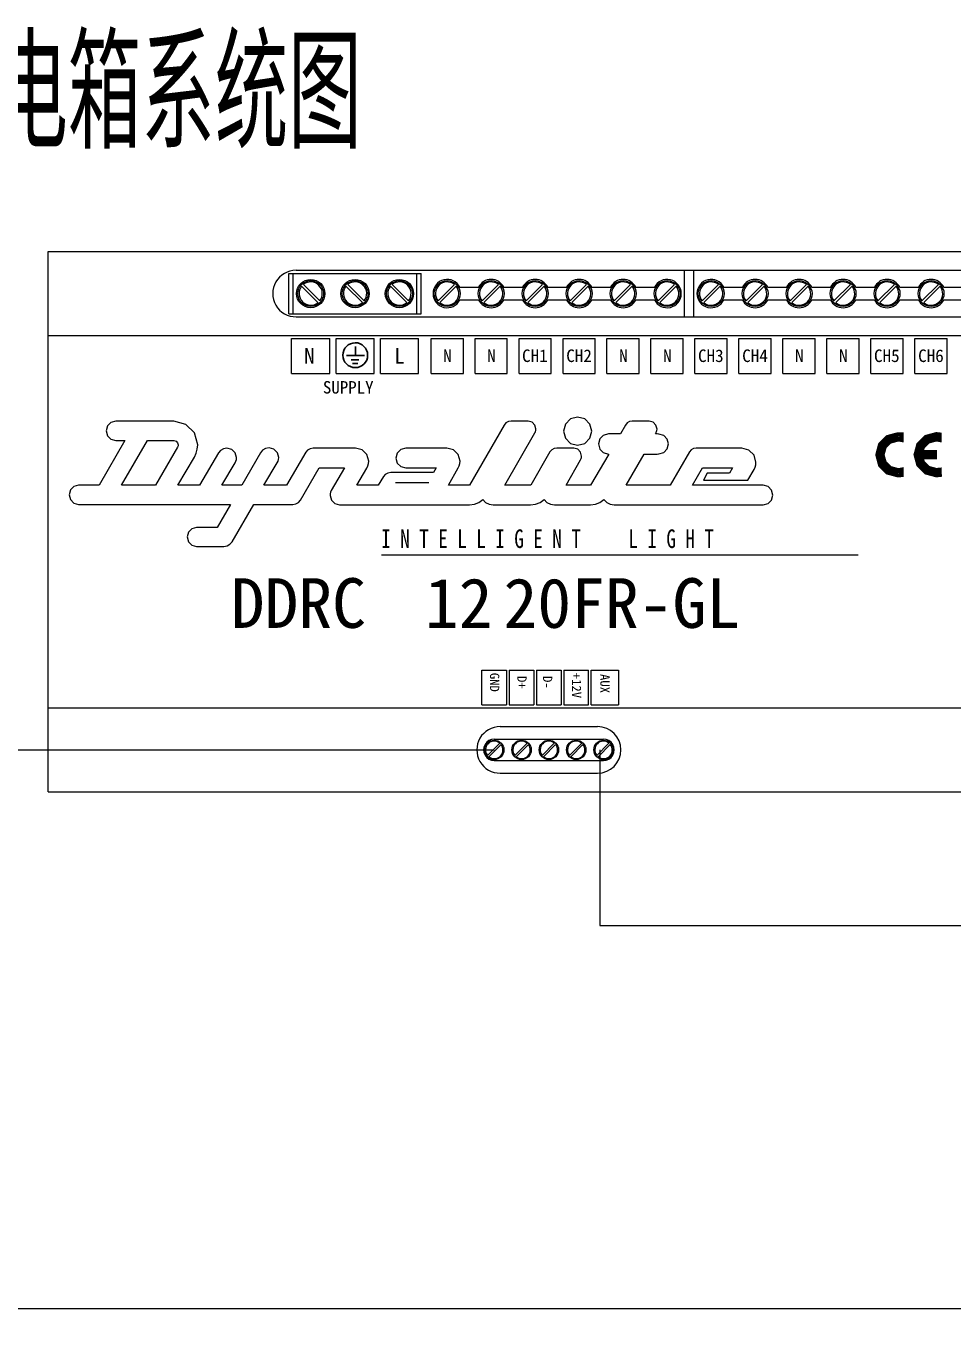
# Model space of a CAD drawing. Header units: millimetres. Extents: x -158656 to -149924, y -51573 to -51018.
# Drawn here: x -156884.07 to -156854.71, y -51188.7 to -51147.61 of the extents above; entities that cross this region are included whole.
import ezdxf

# ---------------------------------------------------------------- set-up
doc = ezdxf.new("R2010")
doc.units = ezdxf.units.MM
doc.header["$MEASUREMENT"] = 0
for name, color, linetype in [('kindalt-文字', 7, 'Continuous'), ('TKTEXT', 9, 'Continuous'), ('WIRING', 7, 'Continuous'), ('系统', 7, 'Continuous')]:
    doc.layers.add(name, color=color, linetype=linetype)
doc.styles.add('XD2008', font='xd-hzs.shx', dxfattribs={"width": 0.7, "bigfont": 'xd-hztxt.shx'})

# ---------------------------------------------------------------- blocks, each defined once
blk = doc.blocks.new('A$C3DF868BB')
at = {"layer": 'WIRING', "linetype": 'Continuous', "const_width": 0.0054}
for points in [[(0.0259, 0.0426), (0.0249, 0.0426), (0.0238, 0.0427), (0.0228, 0.0427), (0.0127, 0.04), (0.0055, 0.0328), (0.0028, 0.0227), (0.0055, 0.0126), (0.0127, 0.0054), (0.0228, 0.0027), (0.0239, 0.0027), (0.025, 0.0028), (0.0259, 0.0029), (0.0259, 0.007), (0.0249, 0.0068), (0.0238, 0.0068), (0.0228, 0.0067), (0.0147, 0.0089), (0.009, 0.0147), (0.0068, 0.0227), (0.009, 0.0308), (0.0147, 0.0365), (0.0228, 0.0387), (0.0238, 0.0387), (0.0249, 0.0386), (0.0259, 0.0384)], [(0.0643, 0.0426), (0.0634, 0.0427), (0.0623, 0.0428), (0.0613, 0.0428), (0.0512, 0.0401), (0.044, 0.0329), (0.0413, 0.0228), (0.044, 0.0127), (0.0512, 0.0055), (0.0613, 0.0028), (0.0624, 0.0028), (0.0635, 0.0029), (0.0644, 0.003), (0.0643, 0.007), (0.0633, 0.0069), (0.0623, 0.0068), (0.0613, 0.0068), (0.0532, 0.009), (0.0475, 0.0147), (0.0453, 0.0228), (0.0475, 0.0309), (0.0532, 0.0366), (0.0613, 0.0388), (0.0623, 0.0388), (0.0633, 0.0386), (0.0643, 0.0384)], [(0.0439, 0.0249), (0.0597, 0.0249), (0.0597, 0.0209), (0.0439, 0.0209)]]:
    blk.add_lwpolyline(points, close=True, dxfattribs=at)
at = {"layer": 'WIRING'}
blk.add_solid([(0.0439, 0.0249), (0.0597, 0.0249), (0.0439, 0.0209), (0.0597, 0.0209)], dxfattribs=at)

msp = doc.modelspace()

# ---------------------------------------------------------------- linework, layer by layer
at = {"layer": 'TKTEXT', "color": 0}
for p, q in [((-156883.372, -51171.871), (-156883.372, -51154.758)), ((-156883.372, -51171.871), (-156883.372, -51154.758)), ((-156883.372, -51154.758), (-156841.574, -51154.758)), ((-156875.743, -51155.448), (-156871.554, -51155.448)), ((-156875.743, -51156.724), (-156875.743, -51155.448)), ((-156875.604, -51156.724), (-156875.604, -51155.448)), ((-156875.517, -51155.348), (-156849.429, -51155.348)), ((-156871.694, -51156.724), (-156871.694, -51155.448)), ((-156871.554, -51156.724), (-156871.554, -51155.448)), ((-156863.215, -51156.824), (-156863.215, -51155.348)), ((-156862.916, -51156.824), (-156862.916, -51155.348)), ((-156875.342, -51155.855), (-156874.823, -51156.374)), ((-156875.285, -51155.798), (-156874.767, -51156.317)), ((-156873.936, -51155.855), (-156873.417, -51156.374)), ((-156873.88, -51155.798), (-156873.361, -51156.317)), ((-156872.531, -51155.855), (-156872.012, -51156.374)), ((-156872.475, -51155.798), (-156871.956, -51156.317)), ((-156871.018, -51156.317), (-156870.499, -51155.798)), ((-156870.962, -51156.374), (-156870.443, -51155.855)), ((-156869.625, -51156.317), (-156869.106, -51155.798)), ((-156869.569, -51156.374), (-156869.05, -51155.855)), ((-156868.232, -51156.317), (-156867.713, -51155.798)), ((-156868.175, -51156.374), (-156867.656, -51155.855)), ((-156866.838, -51156.317), (-156866.319, -51155.798)), ((-156866.782, -51156.374), (-156866.263, -51155.855)), ((-156865.445, -51156.317), (-156864.926, -51155.798)), ((-156865.389, -51156.374), (-156864.87, -51155.855)), ((-156864.052, -51156.317), (-156863.533, -51155.798)), ((-156863.995, -51156.374), (-156863.477, -51155.855)), ((-156862.658, -51156.317), (-156862.14, -51155.798)), ((-156862.602, -51156.374), (-156862.083, -51155.855)), ((-156861.265, -51156.317), (-156860.746, -51155.798)), ((-156861.209, -51156.374), (-156860.69, -51155.855)), ((-156859.872, -51156.317), (-156859.353, -51155.798)), ((-156859.816, -51156.374), (-156859.297, -51155.855)), ((-156858.479, -51156.317), (-156857.96, -51155.798)), ((-156858.422, -51156.374), (-156857.903, -51155.855)), ((-156857.085, -51156.317), (-156856.566, -51155.798)), ((-156857.029, -51156.374), (-156856.51, -51155.855)), ((-156855.692, -51156.317), (-156855.173, -51155.798)), ((-156855.636, -51156.374), (-156855.117, -51155.855)), ((-156870.328, -51155.887), (-156869.739, -51155.887)), ((-156870.328, -51156.285), (-156869.739, -51156.285)), ((-156868.935, -51155.887), (-156868.346, -51155.887)), ((-156868.935, -51156.285), (-156868.346, -51156.285)), ((-156867.542, -51155.887), (-156866.953, -51155.887)), ((-156867.542, -51156.285), (-156866.953, -51156.285)), ((-156866.149, -51155.887), (-156865.559, -51155.887)), ((-156866.149, -51156.285), (-156865.559, -51156.285)), ((-156864.755, -51155.887), (-156864.166, -51155.887)), ((-156864.755, -51156.285), (-156864.166, -51156.285)), ((-156861.969, -51155.887), (-156861.38, -51155.887)), ((-156861.969, -51156.285), (-156861.38, -51156.285)), ((-156860.576, -51155.887), (-156859.986, -51155.887)), ((-156860.576, -51156.285), (-156859.986, -51156.285)), ((-156859.182, -51155.887), (-156858.593, -51155.887)), ((-156859.182, -51156.285), (-156858.593, -51156.285)), ((-156857.789, -51155.887), (-156857.2, -51155.887)), ((-156857.789, -51156.285), (-156857.2, -51156.285)), ((-156856.396, -51155.887), (-156855.807, -51155.887)), ((-156856.396, -51156.285), (-156855.807, -51156.285)), ((-156855.002, -51155.887), (-156854.413, -51155.887)), ((-156855.002, -51156.285), (-156854.413, -51156.285)), ((-156875.743, -51156.724), (-156871.554, -51156.724)), ((-156875.517, -51156.824), (-156849.429, -51156.824)), ((-156883.372, -51157.414), (-156841.574, -51157.414)), ((-156875.657, -51158.614), (-156875.657, -51157.512)), ((-156875.657, -51157.512), (-156874.451, -51157.512)), ((-156874.451, -51158.614), (-156874.451, -51157.512)), ((-156874.252, -51158.614), (-156874.252, -51157.512)), ((-156874.252, -51157.512), (-156873.045, -51157.512)), ((-156873.045, -51158.614), (-156873.045, -51157.512)), ((-156872.846, -51158.614), (-156872.846, -51157.512)), ((-156872.846, -51157.512), (-156871.64, -51157.512)), ((-156871.64, -51158.614), (-156871.64, -51157.512)), ((-156871.242, -51158.614), (-156871.242, -51157.512)), ((-156871.242, -51157.512), (-156870.219, -51157.512)), ((-156870.219, -51158.614), (-156870.219, -51157.512)), ((-156869.849, -51158.614), (-156869.849, -51157.512)), ((-156869.849, -51157.512), (-156868.826, -51157.512)), ((-156868.826, -51158.614), (-156868.826, -51157.512)), ((-156868.455, -51158.614), (-156868.455, -51157.512)), ((-156868.455, -51157.512), (-156867.433, -51157.512)), ((-156867.433, -51158.614), (-156867.433, -51157.512)), ((-156867.062, -51158.614), (-156867.062, -51157.512)), ((-156867.062, -51157.512), (-156866.039, -51157.512)), ((-156866.039, -51158.614), (-156866.039, -51157.512)), ((-156865.669, -51158.614), (-156865.669, -51157.512)), ((-156865.669, -51157.512), (-156864.646, -51157.512)), ((-156864.646, -51158.614), (-156864.646, -51157.512)), ((-156864.276, -51158.614), (-156864.276, -51157.512)), ((-156864.276, -51157.512), (-156863.253, -51157.512)), ((-156863.253, -51158.614), (-156863.253, -51157.512)), ((-156862.882, -51158.614), (-156862.882, -51157.512)), ((-156862.882, -51157.512), (-156861.859, -51157.512)), ((-156861.859, -51158.614), (-156861.859, -51157.512)), ((-156861.489, -51158.614), (-156861.489, -51157.512)), ((-156861.489, -51157.512), (-156860.466, -51157.512)), ((-156860.466, -51158.614), (-156860.466, -51157.512)), ((-156860.096, -51158.614), (-156860.096, -51157.512)), ((-156860.096, -51157.512), (-156859.073, -51157.512)), ((-156859.073, -51158.614), (-156859.073, -51157.512)), ((-156858.702, -51158.614), (-156858.702, -51157.512)), ((-156858.702, -51157.512), (-156857.68, -51157.512)), ((-156857.68, -51158.614), (-156857.68, -51157.512)), ((-156857.309, -51158.614), (-156857.309, -51157.512)), ((-156857.309, -51157.512), (-156856.286, -51157.512)), ((-156856.286, -51158.614), (-156856.286, -51157.512)), ((-156855.916, -51158.614), (-156855.916, -51157.512)), ((-156855.916, -51157.512), (-156854.893, -51157.512)), ((-156854.893, -51158.614), (-156854.893, -51157.512)), ((-156875.657, -51158.614), (-156874.451, -51158.614)), ((-156874.252, -51158.614), (-156873.045, -51158.614)), ((-156872.846, -51158.614), (-156871.64, -51158.614)), ((-156871.242, -51158.614), (-156870.219, -51158.614)), ((-156869.849, -51158.614), (-156868.826, -51158.614)), ((-156868.455, -51158.614), (-156867.433, -51158.614)), ((-156867.062, -51158.614), (-156866.039, -51158.614)), ((-156865.669, -51158.614), (-156864.646, -51158.614)), ((-156864.276, -51158.614), (-156863.253, -51158.614)), ((-156862.882, -51158.614), (-156861.859, -51158.614)), ((-156861.489, -51158.614), (-156860.466, -51158.614)), ((-156860.096, -51158.614), (-156859.073, -51158.614)), ((-156858.702, -51158.614), (-156857.68, -51158.614)), ((-156857.309, -51158.614), (-156856.286, -51158.614)), ((-156855.916, -51158.614), (-156854.893, -51158.614)), ((-156881.488, -51160.279), (-156881.529, -51160.433)), ((-156881.38, -51160.168), (-156881.488, -51160.279)), ((-156881.228, -51160.125), (-156881.38, -51160.168)), ((-156881.227, -51160.125), (-156881.228, -51160.125)), ((-156881.228, -51160.125), (-156881.226, -51160.125)), ((-156879.39, -51160.125), (-156881.228, -51160.125)), ((-156881.226, -51160.125), (-156881.227, -51160.125)), ((-156879.009, -51160.232), (-156879.39, -51160.125)), ((-156878.738, -51160.501), (-156879.009, -51160.232)), ((-156868.925, -51160.253), (-156870.027, -51162.156)), ((-156868.868, -51160.186), (-156868.925, -51160.253)), ((-156868.793, -51160.141), (-156868.868, -51160.186)), ((-156868.707, -51160.125), (-156868.793, -51160.141)), ((-156868.169, -51160.125), (-156868.707, -51160.125)), ((-156868.042, -51160.163), (-156868.169, -51160.125)), ((-156867.953, -51160.252), (-156868.042, -51160.163)), ((-156867.919, -51160.375), (-156867.953, -51160.252)), ((-156867.923, -51160.42), (-156867.919, -51160.375)), ((-156866.987, -51160.22), (-156867.048, -51160.446)), ((-156866.826, -51160.059), (-156866.987, -51160.22)), ((-156866.6, -51159.997), (-156866.826, -51160.059)), ((-156866.374, -51160.059), (-156866.6, -51159.997)), ((-156866.213, -51160.22), (-156866.374, -51160.059)), ((-156866.152, -51160.446), (-156866.213, -51160.22)), ((-156865.088, -51160.253), (-156865.242, -51160.535)), ((-156865.032, -51160.186), (-156865.088, -51160.253)), ((-156864.957, -51160.141), (-156865.032, -51160.186)), ((-156864.871, -51160.125), (-156864.957, -51160.141)), ((-156864.333, -51160.125), (-156864.871, -51160.125)), ((-156864.208, -51160.163), (-156864.333, -51160.125)), ((-156864.118, -51160.254), (-156864.208, -51160.163)), ((-156864.083, -51160.382), (-156864.118, -51160.254)), ((-156864.087, -51160.42), (-156864.083, -51160.382)), ((-156880.94, -51160.74), (-156881.754, -51162.156)), ((-156881.529, -51160.433), (-156881.488, -51160.589)), ((-156881.488, -51160.589), (-156881.38, -51160.699)), ((-156881.38, -51160.699), (-156881.228, -51160.74)), ((-156881.228, -51160.74), (-156881.227, -51160.74)), ((-156881.227, -51160.74), (-156881.224, -51160.74)), ((-156881.224, -51160.74), (-156881.222, -51160.74)), ((-156881.222, -51160.74), (-156880.94, -51160.74)), ((-156881.049, -51162.156), (-156880.223, -51160.74)), ((-156880.223, -51160.74), (-156879.39, -51160.74)), ((-156879.39, -51160.74), (-156879.32, -51160.76)), ((-156879.32, -51160.76), (-156879.269, -51160.81)), ((-156879.269, -51160.81), (-156879.249, -51160.881)), ((-156878.634, -51160.881), (-156878.738, -51160.501)), ((-156868.906, -51162.156), (-156867.951, -51160.503)), ((-156867.951, -51160.503), (-156867.935, -51160.463)), ((-156867.935, -51160.463), (-156867.923, -51160.42)), ((-156867.048, -51160.446), (-156866.987, -51160.672)), ((-156866.987, -51160.672), (-156866.826, -51160.833)), ((-156866.374, -51160.833), (-156866.213, -51160.672)), ((-156866.213, -51160.672), (-156866.152, -51160.446)), ((-156865.897, -51160.691), (-156865.94, -51160.849)), ((-156865.785, -51160.578), (-156865.897, -51160.691)), ((-156865.626, -51160.535), (-156865.785, -51160.578)), ((-156865.242, -51160.535), (-156865.626, -51160.535)), ((-156864.134, -51160.535), (-156864.115, -51160.497)), ((-156864.083, -51160.535), (-156864.134, -51160.535)), ((-156864.115, -51160.497), (-156864.098, -51160.458)), ((-156864.098, -51160.458), (-156864.087, -51160.42)), ((-156864.025, -51160.542), (-156864.083, -51160.535)), ((-156863.871, -51160.584), (-156864.025, -51160.542)), ((-156863.76, -51160.695), (-156863.871, -51160.584)), ((-156863.718, -51160.849), (-156863.76, -51160.695)), ((-156879.269, -51160.952), (-156879.967, -51162.156)), ((-156879.258, -51160.93), (-156879.269, -51160.952)), ((-156879.251, -51160.906), (-156879.258, -51160.93)), ((-156879.249, -51160.881), (-156879.251, -51160.906)), ((-156878.737, -51161.265), (-156878.682, -51161.144)), ((-156878.682, -51161.144), (-156878.647, -51161.015)), ((-156878.647, -51161.015), (-156878.634, -51160.881)), ((-156877.975, -51161.137), (-156878.577, -51162.156)), ((-156877.908, -51161.055), (-156877.975, -51161.137)), ((-156877.817, -51161.002), (-156877.908, -51161.055)), ((-156877.712, -51160.984), (-156877.817, -51161.002)), ((-156877.556, -51161.025), (-156877.712, -51160.984)), ((-156877.446, -51161.132), (-156877.556, -51161.025)), ((-156877.405, -51161.284), (-156877.446, -51161.132)), ((-156876.649, -51161.137), (-156877.238, -51162.156)), ((-156876.578, -51161.05), (-156876.649, -51161.137)), ((-156876.483, -51160.996), (-156876.578, -51161.05)), ((-156876.374, -51160.977), (-156876.483, -51160.996)), ((-156876.217, -51161.018), (-156876.374, -51160.977)), ((-156876.107, -51161.128), (-156876.217, -51161.018)), ((-156876.066, -51161.284), (-156876.107, -51161.128)), ((-156875.208, -51161.112), (-156875.816, -51162.156)), ((-156875.15, -51161.044), (-156875.208, -51161.112)), ((-156875.07, -51161), (-156875.15, -51161.044)), ((-156874.977, -51160.984), (-156875.07, -51161)), ((-156873.632, -51160.984), (-156874.977, -51160.984)), ((-156873.422, -51161.04), (-156873.632, -51160.984)), ((-156873.273, -51161.189), (-156873.422, -51161.04)), ((-156873.216, -51161.4), (-156873.273, -51161.189)), ((-156872.315, -51161.139), (-156872.358, -51161.297)), ((-156872.202, -51161.026), (-156872.315, -51161.139)), ((-156872.044, -51160.984), (-156872.202, -51161.026)), ((-156870.737, -51160.984), (-156872.044, -51160.984)), ((-156870.527, -51161.04), (-156870.737, -51160.984)), ((-156870.378, -51161.189), (-156870.527, -51161.04)), ((-156870.321, -51161.4), (-156870.378, -51161.189)), ((-156867.477, -51161.105), (-156868.086, -51162.156)), ((-156867.421, -51161.039), (-156867.477, -51161.105)), ((-156867.346, -51160.998), (-156867.421, -51161.039)), ((-156867.26, -51160.984), (-156867.346, -51160.998)), ((-156866.722, -51160.984), (-156867.26, -51160.984)), ((-156866.826, -51160.833), (-156866.6, -51160.894)), ((-156866.597, -51161.017), (-156866.722, -51160.984)), ((-156866.6, -51160.894), (-156866.374, -51160.833)), ((-156866.507, -51161.106), (-156866.597, -51161.017)), ((-156866.472, -51161.233), (-156866.507, -51161.106)), ((-156865.614, -51161.169), (-156866.19, -51162.156)), ((-156865.94, -51160.849), (-156865.897, -51161.012)), ((-156865.897, -51161.012), (-156865.785, -51161.126)), ((-156865.785, -51161.126), (-156865.626, -51161.169)), ((-156865.626, -51161.169), (-156865.614, -51161.169)), ((-156865.063, -51162.156), (-156864.493, -51161.169)), ((-156864.493, -51161.169), (-156864.083, -51161.169)), ((-156864.083, -51161.169), (-156864.025, -51161.163)), ((-156864.025, -51161.163), (-156863.871, -51161.12)), ((-156863.871, -51161.12), (-156863.76, -51161.007)), ((-156863.76, -51161.007), (-156863.718, -51160.849)), ((-156863.058, -51161.105), (-156863.673, -51162.156)), ((-156863.002, -51161.039), (-156863.058, -51161.105)), ((-156862.927, -51160.998), (-156863.002, -51161.039)), ((-156862.84, -51160.984), (-156862.927, -51160.998)), ((-156861.399, -51160.984), (-156862.84, -51160.984)), ((-156861.172, -51161.044), (-156861.399, -51160.984)), ((-156861.012, -51161.205), (-156861.172, -51161.044)), ((-156860.951, -51161.432), (-156861.012, -51161.205)), ((-156879.262, -51162.156), (-156878.737, -51161.265)), ((-156877.872, -51162.156), (-156877.45, -51161.445)), ((-156877.45, -51161.445), (-156877.424, -51161.396)), ((-156877.424, -51161.396), (-156877.409, -51161.342)), ((-156877.409, -51161.342), (-156877.405, -51161.284)), ((-156876.534, -51162.156), (-156876.111, -51161.445)), ((-156876.111, -51161.445), (-156876.085, -51161.396)), ((-156876.085, -51161.396), (-156876.071, -51161.342)), ((-156876.071, -51161.342), (-156876.066, -51161.284)), ((-156875.381, -51162.63), (-156874.785, -51161.611)), ((-156874.785, -51161.611), (-156873.985, -51161.611)), ((-156873.985, -51161.611), (-156874.401, -51162.328)), ((-156873.594, -51162.156), (-156873.274, -51161.618)), ((-156873.274, -51161.618), (-156873.242, -51161.547)), ((-156873.242, -51161.547), (-156873.222, -51161.475)), ((-156873.222, -51161.475), (-156873.216, -51161.4)), ((-156872.358, -51161.297), (-156872.315, -51161.456)), ((-156872.315, -51161.456), (-156872.202, -51161.568)), ((-156872.202, -51161.568), (-156872.044, -51161.611)), ((-156872.044, -51161.611), (-156871.077, -51161.611)), ((-156871.077, -51161.611), (-156871.167, -51161.758)), ((-156870.686, -51162.156), (-156870.379, -51161.611)), ((-156870.379, -51161.611), (-156870.347, -51161.545)), ((-156870.347, -51161.545), (-156870.328, -51161.475)), ((-156870.328, -51161.475), (-156870.321, -51161.4)), ((-156866.965, -51162.156), (-156866.504, -51161.355)), ((-156866.504, -51161.355), (-156866.487, -51161.316)), ((-156866.487, -51161.316), (-156866.476, -51161.276)), ((-156866.476, -51161.276), (-156866.472, -51161.233)), ((-156862.962, -51162.156), (-156862.642, -51161.611)), ((-156862.642, -51161.611), (-156861.694, -51161.611)), ((-156861.694, -51161.611), (-156861.79, -51161.778)), ((-156861.009, -51161.656), (-156860.977, -51161.584)), ((-156860.977, -51161.584), (-156860.957, -51161.508)), ((-156860.957, -51161.508), (-156860.951, -51161.432)), ((-156872.748, -51161.887), (-156872.915, -51162.156)), ((-156872.69, -51161.819), (-156872.748, -51161.887)), ((-156872.61, -51161.775), (-156872.69, -51161.819)), ((-156872.518, -51161.758), (-156872.61, -51161.775)), ((-156871.167, -51161.758), (-156872.518, -51161.758)), ((-156862.495, -51161.778), (-156862.616, -51161.996)), ((-156862.616, -51161.996), (-156861.207, -51161.996)), ((-156861.79, -51161.778), (-156862.495, -51161.778)), ((-156861.207, -51161.996), (-156861.009, -51161.656)), ((-156882.667, -51162.306), (-156882.708, -51162.463)), ((-156882.559, -51162.197), (-156882.667, -51162.306)), ((-156882.407, -51162.156), (-156882.559, -51162.197)), ((-156881.754, -51162.156), (-156882.407, -51162.156)), ((-156879.967, -51162.156), (-156881.049, -51162.156)), ((-156878.577, -51162.156), (-156879.262, -51162.156)), ((-156877.238, -51162.156), (-156877.872, -51162.156)), ((-156875.816, -51162.156), (-156876.534, -51162.156)), ((-156874.435, -51162.43), (-156874.439, -51162.482)), ((-156874.422, -51162.377), (-156874.435, -51162.43)), ((-156874.401, -51162.328), (-156874.422, -51162.377)), ((-156872.915, -51162.156), (-156873.594, -51162.156)), ((-156871.317, -51162.085), (-156872.368, -51162.085)), ((-156870.027, -51162.156), (-156870.686, -51162.156)), ((-156868.086, -51162.156), (-156868.906, -51162.156)), ((-156866.19, -51162.156), (-156866.965, -51162.156)), ((-156863.673, -51162.156), (-156865.063, -51162.156)), ((-156860.733, -51162.156), (-156862.962, -51162.156)), ((-156860.732, -51162.156), (-156860.733, -51162.156)), ((-156860.728, -51162.156), (-156860.732, -51162.156)), ((-156860.727, -51162.156), (-156860.728, -51162.156)), ((-156860.569, -51162.198), (-156860.727, -51162.156)), ((-156860.456, -51162.311), (-156860.569, -51162.198)), ((-156860.413, -51162.469), (-156860.456, -51162.311)), ((-156882.708, -51162.463), (-156882.667, -51162.615)), ((-156882.667, -51162.615), (-156882.559, -51162.723)), ((-156882.559, -51162.723), (-156882.407, -51162.764)), ((-156882.407, -51162.764), (-156877.59, -51162.764)), ((-156877.59, -51162.764), (-156878.013, -51163.494)), ((-156877.546, -51163.949), (-156876.854, -51162.764)), ((-156876.854, -51162.764), (-156875.618, -51162.764)), ((-156875.618, -51162.764), (-156875.525, -51162.748)), ((-156875.525, -51162.748), (-156875.444, -51162.701)), ((-156875.444, -51162.701), (-156875.381, -51162.63)), ((-156874.439, -51162.482), (-156874.398, -51162.634)), ((-156874.398, -51162.634), (-156874.29, -51162.742)), ((-156874.29, -51162.742), (-156874.138, -51162.783)), ((-156874.138, -51162.783), (-156870.039, -51162.783)), ((-156870.039, -51162.783), (-156870.037, -51162.783)), ((-156870.037, -51162.783), (-156870.033, -51162.783)), ((-156870.033, -51162.783), (-156870.027, -51162.783)), ((-156870.027, -51162.783), (-156869.87, -51162.763)), ((-156869.87, -51162.763), (-156869.726, -51162.704)), ((-156869.726, -51162.704), (-156869.604, -51162.61)), ((-156869.604, -51162.61), (-156869.513, -51162.704)), ((-156869.513, -51162.704), (-156869.4, -51162.763)), ((-156869.4, -51162.763), (-156869.271, -51162.783)), ((-156869.271, -51162.783), (-156869.269, -51162.783)), ((-156869.269, -51162.783), (-156869.264, -51162.783)), ((-156869.264, -51162.783), (-156869.258, -51162.783)), ((-156869.258, -51162.783), (-156868.105, -51162.783)), ((-156868.105, -51162.783), (-156868.099, -51162.783)), ((-156868.099, -51162.783), (-156868.094, -51162.783)), ((-156868.094, -51162.783), (-156868.092, -51162.783)), ((-156868.092, -51162.783), (-156867.935, -51162.763)), ((-156867.935, -51162.763), (-156867.79, -51162.704)), ((-156867.79, -51162.704), (-156867.663, -51162.61)), ((-156867.663, -51162.61), (-156867.576, -51162.704)), ((-156867.576, -51162.704), (-156867.462, -51162.763)), ((-156867.462, -51162.763), (-156867.336, -51162.783)), ((-156867.336, -51162.783), (-156867.332, -51162.783)), ((-156867.332, -51162.783), (-156867.328, -51162.783)), ((-156867.328, -51162.783), (-156867.324, -51162.783)), ((-156867.324, -51162.783), (-156866.209, -51162.783)), ((-156866.209, -51162.783), (-156866.203, -51162.783)), ((-156866.203, -51162.783), (-156866.196, -51162.783)), ((-156866.196, -51162.783), (-156866.19, -51162.783)), ((-156866.19, -51162.783), (-156866.038, -51162.763)), ((-156866.038, -51162.763), (-156865.894, -51162.704)), ((-156865.894, -51162.704), (-156865.767, -51162.61)), ((-156865.767, -51162.61), (-156865.677, -51162.704)), ((-156865.677, -51162.704), (-156865.565, -51162.763)), ((-156865.565, -51162.763), (-156865.441, -51162.783)), ((-156865.441, -51162.783), (-156865.435, -51162.783)), ((-156865.435, -51162.783), (-156865.43, -51162.783)), ((-156865.43, -51162.783), (-156865.428, -51162.783)), ((-156865.428, -51162.783), (-156860.733, -51162.783)), ((-156860.733, -51162.783), (-156860.732, -51162.783)), ((-156860.732, -51162.783), (-156860.728, -51162.783)), ((-156860.728, -51162.783), (-156860.727, -51162.783)), ((-156860.727, -51162.783), (-156860.569, -51162.74)), ((-156860.569, -51162.74), (-156860.456, -51162.628)), ((-156860.456, -51162.628), (-156860.413, -51162.469)), ((-156878.928, -51163.643), (-156878.967, -51163.795)), ((-156878.823, -51163.535), (-156878.928, -51163.643)), ((-156878.673, -51163.494), (-156878.823, -51163.535)), ((-156878.013, -51163.494), (-156878.673, -51163.494)), ((-156878.967, -51163.795), (-156878.928, -51163.947)), ((-156878.928, -51163.947), (-156878.823, -51164.055)), ((-156878.823, -51164.055), (-156878.673, -51164.096)), ((-156878.673, -51164.096), (-156877.802, -51164.096)), ((-156877.802, -51164.096), (-156877.703, -51164.078)), ((-156877.703, -51164.078), (-156877.615, -51164.027)), ((-156877.615, -51164.027), (-156877.546, -51163.949)), ((-156872.81, -51164.365), (-156857.711, -51164.365)), ((-156869.635, -51169.117), (-156869.635, -51168.016)), ((-156869.635, -51168.016), (-156868.848, -51168.016)), ((-156868.848, -51168.016), (-156868.848, -51169.117)), ((-156868.769, -51168.016), (-156868.769, -51169.117)), ((-156868.769, -51168.016), (-156867.982, -51168.016)), ((-156867.982, -51168.016), (-156867.982, -51169.117)), ((-156867.904, -51168.016), (-156867.904, -51169.117)), ((-156867.904, -51168.016), (-156867.117, -51168.016)), ((-156867.117, -51168.016), (-156867.117, -51169.117)), ((-156867.038, -51168.016), (-156867.038, -51169.117)), ((-156867.038, -51168.016), (-156866.251, -51168.016)), ((-156866.251, -51169.117), (-156866.251, -51168.016)), ((-156866.173, -51168.016), (-156865.307, -51168.016)), ((-156866.173, -51169.117), (-156866.173, -51168.016)), ((-156865.307, -51168.016), (-156865.307, -51169.117)), ((-156883.372, -51169.216), (-156841.574, -51169.216)), ((-156869.635, -51169.117), (-156868.848, -51169.117)), ((-156868.769, -51169.117), (-156867.982, -51169.117)), ((-156867.904, -51169.117), (-156867.117, -51169.117)), ((-156867.038, -51169.117), (-156866.251, -51169.117)), ((-156866.173, -51169.117), (-156865.307, -51169.117)), ((-156869.054, -51169.806), (-156865.966, -51169.806)), ((-156869.241, -51170.207), (-156865.779, -51170.207)), ((-156869.457, -51170.717), (-156869.068, -51170.328)), ((-156869.415, -51170.759), (-156869.026, -51170.37)), ((-156868.592, -51170.717), (-156868.202, -51170.328)), ((-156868.549, -51170.759), (-156868.16, -51170.37)), ((-156867.726, -51170.717), (-156867.337, -51170.328)), ((-156867.684, -51170.759), (-156867.295, -51170.37)), ((-156866.861, -51170.717), (-156866.471, -51170.328)), ((-156866.818, -51170.759), (-156866.429, -51170.37)), ((-156865.995, -51170.717), (-156865.606, -51170.328)), ((-156865.953, -51170.759), (-156865.564, -51170.37)), ((-156869.241, -51170.88), (-156865.779, -51170.88)), ((-156869.054, -51171.281), (-156865.966, -51171.281)), ((-156883.372, -51171.871), (-156841.574, -51171.871))]:
    msp.add_line(p, q, dxfattribs=at)
at = {"layer": 'TKTEXT', "color": 0, "lineweight": 30}
for p, q in [((-156873.633, -51157.76), (-156873.633, -51158.05)), ((-156873.922, -51158.05), (-156873.354, -51158.05)), ((-156873.772, -51158.189), (-156873.528, -51158.189)), ((-156873.725, -51158.305), (-156873.563, -51158.305))]:
    msp.add_line(p, q, dxfattribs=at)
at = {"layer": 'TKTEXT', "color": 0}
for centre, major_axis, start_param, end_param in [((-156875.517, -51156.086), (0.002, 0.738), 0.003278, 3.144871), ((-156875.054, -51156.086), (-0.003, 0.449), 4.705668, 10.988853), ((-156875.054, -51156.086), (-0.002, 0.409), 4.708152, 10.991337), ((-156875.054, -51156.086), (0, 0.369), 0.894828, 3.820253), ((-156875.054, -51156.086), (0, 0.369), 4.034355, 6.959781), ((-156873.649, -51156.086), (-0.003, 0.449), 4.705668, 10.988853), ((-156873.649, -51156.086), (0.001, 0.409), -1.568884, 4.714301), ((-156873.649, -51156.086), (-0.001, 0.369), 0.891597, 3.817023), ((-156873.649, -51156.086), (0, 0.369), 4.034355, 6.959781), ((-156872.243, -51156.086), (0.001, 0.449), -1.568911, 4.714274), ((-156872.243, -51156.086), (0, 0.409), -1.570784, 4.712401), ((-156872.243, -51156.086), (0, 0.369), 0.892805, 3.818231), ((-156872.243, -51156.086), (0.001, 0.369), 4.036525, 6.96195), ((-156870.731, -51156.086), (-0.002, 0.449), -1.114857, 4.248993), ((-156870.731, -51156.086), (-0.002, 0.409), 4.708152, 10.991337), ((-156870.731, -51156.086), (-0.001, 0.369), -0.67962, 2.245805), ((-156870.731, -51156.086), (0, 0.369), 2.465533, 5.390958), ((-156869.337, -51156.086), (0, 0.409), -1.570784, 4.712401), ((-156869.337, -51156.086), (0.001, 0.369), -0.674897, 2.250528), ((-156869.337, -51156.086), (0.003, 0.449), -1.105121, 1.117137), ((-156869.337, -51156.086), (0, 0.369), 2.463535, 5.388961), ((-156867.944, -51156.086), (0.001, 0.409), -1.568884, 4.714301), ((-156867.944, -51156.086), (0.001, 0.369), -0.674897, 2.250528), ((-156867.944, -51156.086), (0, 0.449), -1.111129, 1.111129), ((-156867.944, -51156.086), (0, 0.369), 2.463535, 5.388961), ((-156866.551, -51156.086), (-0.002, 0.409), 4.708152, 10.991337), ((-156866.551, -51156.086), (-0.002, 0.369), -0.68189, 2.243536), ((-156866.551, -51156.086), (-0.003, 0.449), -1.117137, 1.105121), ((-156866.551, -51156.086), (0, 0.369), 2.465533, 5.390958), ((-156865.157, -51156.086), (0.001, 0.409), -1.568884, 4.714301), ((-156865.157, -51156.086), (0.001, 0.369), -0.674897, 2.250528), ((-156865.157, -51156.086), (0.003, 0.449), -1.105121, 1.117137), ((-156865.157, -51156.086), (0, 0.369), 2.463535, 5.388961), ((-156863.764, -51156.086), (-0.002, 0.409), 4.708152, 10.991337), ((-156863.764, -51156.086), (-0.001, 0.369), -0.67962, 2.245805), ((-156863.764, -51156.086), (-0.001, 0.449), 2.026661, 7.392657), ((-156863.764, -51156.086), (0, 0.369), 2.463535, 5.388961), ((-156862.371, -51156.086), (0.001, 0.449), -1.109827, 4.25617), ((-156862.371, -51156.086), (0, 0.409), -1.570784, 4.712401), ((-156862.371, -51156.086), (0.001, 0.369), -0.674897, 2.250528), ((-156862.371, -51156.086), (-0.001, 0.369), 2.461325, 5.386751), ((-156860.978, -51156.086), (0.001, 0.409), -1.568884, 4.714301), ((-156860.978, -51156.086), (0.001, 0.369), -0.674897, 2.250528), ((-156860.978, -51156.086), (0.003, 0.449), -1.105121, 1.117137), ((-156860.978, -51156.086), (0, 0.369), 2.463535, 5.388961), ((-156859.584, -51156.086), (-0.002, 0.409), 4.708152, 10.991337), ((-156859.584, -51156.086), (-0.001, 0.369), -0.67962, 2.245805), ((-156859.584, -51156.086), (-0.003, 0.449), -1.117137, 1.105121), ((-156859.584, -51156.086), (0, 0.369), 2.465533, 5.390958), ((-156858.191, -51156.086), (0, 0.409), -1.570784, 4.712401), ((-156858.191, -51156.086), (0.001, 0.369), -0.674897, 2.250528), ((-156858.191, -51156.086), (0, 0.449), -1.111129, 1.111129), ((-156858.191, -51156.086), (0, 0.369), 2.463535, 5.388961), ((-156856.798, -51156.086), (0.001, 0.409), -1.568884, 4.714301), ((-156856.798, -51156.086), (0.001, 0.369), -0.674897, 2.250528), ((-156856.798, -51156.086), (0, 0.449), -1.111129, 1.111129), ((-156856.798, -51156.086), (0, 0.369), 2.463535, 5.388961), ((-156855.404, -51156.086), (-0.002, 0.409), 4.708152, 10.991337), ((-156855.404, -51156.086), (-0.002, 0.369), -0.68189, 2.243536), ((-156855.404, -51156.086), (0, 0.449), -1.111129, 1.111129), ((-156855.404, -51156.086), (0, 0.369), 2.465533, 5.390958), ((-156869.337, -51156.086), (0, 0.449), 2.030464, 4.252722), ((-156867.944, -51156.086), (0, 0.449), 2.030464, 4.252722), ((-156866.551, -51156.086), (0, 0.449), 2.030464, 4.252722), ((-156865.157, -51156.086), (0, 0.449), 2.030464, 4.252722), ((-156860.978, -51156.086), (0, 0.449), 2.030464, 4.252722), ((-156859.584, -51156.086), (0, 0.449), 2.030464, 4.252722), ((-156858.191, -51156.086), (0, 0.449), 2.030464, 4.252722), ((-156856.798, -51156.086), (0, 0.449), 2.030464, 4.252722), ((-156855.404, -51156.086), (0, 0.449), 2.030464, 4.252722), ((-156869.054, -51170.543), (0.002, 0.738), 0.003278, 3.144871), ((-156865.966, -51170.543), (0.002, 0.738), 3.144335, 6.285927), ((-156869.241, -51170.543), (-0.237, 0.239), -0.781933, 2.359718), ((-156869.241, -51170.543), (-0.001, 0.307), 4.709282311852938, 10.99246761903252), ((-156869.241, -51170.543), (0, 0.277), -0.676427, 2.248998), ((-156868.376, -51170.543), (-0.001, 0.307), 4.709282311852938, 10.99246761903252), ((-156868.376, -51170.543), (0.001, 0.277), -0.673629, 2.251797), ((-156867.51, -51170.543), (-0.001, 0.307), 4.709282311852938, 10.99246761903252), ((-156867.51, -51170.543), (0, 0.277), -0.677176, 2.24825), ((-156866.645, -51170.543), (-0.002, 0.307), 4.706675, 10.98986), ((-156866.645, -51170.543), (0, 0.277), -0.677176, 2.24825), ((-156865.779, -51170.543), (-0.002, 0.307), 4.706675, 10.98986), ((-156865.779, -51170.543), (0, 0.277), -0.677176, 2.24825), ((-156865.779, -51170.543), (0.237, 0.239), 3.923467, 7.065119), ((-156869.241, -51170.543), (0.001, 0.277), 2.466927, 5.392353), ((-156868.376, -51170.543), (0.001, 0.277), 2.466927, 5.392353), ((-156867.51, -51170.543), (0.001, 0.277), 2.466927, 5.392353), ((-156866.645, -51170.543), (0, 0.277), 2.464385, 5.389811), ((-156865.779, -51170.543), (0, 0.277), 2.464385, 5.389811)]:
    msp.add_ellipse(centre, major_axis=major_axis, ratio=1, start_param=start_param, end_param=end_param, dxfattribs=at)
at = {"layer": 'TKTEXT', "color": 0, "lineweight": 30}
msp.add_ellipse((-156873.644, -51158.038), major_axis=(0, 0.394), ratio=1, start_param=-1.569658, end_param=4.713527, dxfattribs=at)
at = {"layer": '系统', "color": 6}
msp.add_line((-156909.57, -51170.543), (-156869.241, -51170.543), dxfattribs=at)
for points in [[(-156660.054, -51170.565), (-156660.054, -51174.517), (-156660.054, -51188.249), (-156954.471, -51188.249), (-156954.471, -51224.578), (-156943.478, -51224.578)], [(-156865.898, -51170.543), (-156865.898, -51176.108), (-156841.216, -51176.108)]]:
    msp.add_lwpolyline(points, dxfattribs=at)

# ---------------------------------------------------------------- block references
at = {"layer": 'TKTEXT', "color": 0, "xscale": 31.4719651934516, "yscale": 31.47196521209262, "zscale": 31.47196520729033}
msp.add_blockref('A$C3DF868BB', (-156857.175, -51161.909), dxfattribs=at)

# ---------------------------------------------------------------- texts
at = {"layer": 'kindalt-文字', "ltscale": 2, "style": 'XD2008', "width": 0.7}
msp.add_text('3#fgAL1夜景照明配电箱系统图', height=3.5, dxfattribs=at).set_placement((-156907.359, -51151.496))
at = {"layer": 'TKTEXT', "color": 0}
for s, height, p in [('N', 0.492, (-156875.262, -51158.307)), ('L', 0.492, (-156872.41, -51158.307)), ('N', 0.398, (-156870.857, -51158.255)), ('N', 0.398, (-156869.464, -51158.255)), ('CH1', 0.3981, (-156868.359, -51158.255)), ('CH2', 0.3981, (-156866.96, -51158.255)), ('N', 0.398, (-156865.284, -51158.255)), ('N', 0.398, (-156863.891, -51158.255)), ('CH3', 0.3981, (-156862.786, -51158.255)), ('CH4', 0.3981, (-156861.387, -51158.255)), ('N', 0.398, (-156859.711, -51158.255)), ('N', 0.398, (-156858.317, -51158.255)), ('CH5', 0.3981, (-156857.212, -51158.255)), ('CH6', 0.3981, (-156855.814, -51158.255)), ('SUPPLY', 0.3934, (-156874.668, -51159.253)), ('DDRC', 1.5736, (-156877.587, -51166.678)), ('12', 1.5736, (-156871.437, -51166.678)), ('20FR-GL', 1.5736, (-156868.946, -51166.678))]:
    msp.add_text(s, height=height, dxfattribs=at).set_placement(p)
at = {"layer": 'TKTEXT', "color": 0, "width": 0.75}
msp.add_text('I N T E L L I G E N T     L I G H T', height=0.5901, dxfattribs=at).set_placement((-156872.82, -51164.147))
at = {"layer": 'TKTEXT', "color": 0}
for s, p in [('GND', (-156869.375, -51168.102)), ('+12V', (-156866.779, -51168.101)), ('AUX', (-156865.88, -51168.141)), ('D+', (-156868.51, -51168.203)), ('D-', (-156867.696, -51168.204))]:
    msp.add_text(s, height=0.295, rotation=270, dxfattribs=at).set_placement(p)

doc.saveas('drawing.dxf')
